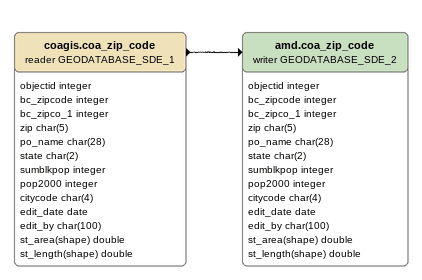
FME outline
coagis.coa_zip_code (reader GEODATABASE_SDE_1)
    attributes: objectid integer, bc_zipcode integer, bc_zipco_1 integer, zip char(5), po_name char(28), state char(2), sumblkpop integer, pop2000 integer, citycode char(4), edit_date date, edit_by char(100), st_area(shape) double, st_length(shape) double
    -> amd.coa_zip_code (writer GEODATABASE_SDE_2)
amd.coa_zip_code (writer GEODATABASE_SDE_2)
    attributes: objectid integer, bc_zipcode integer, bc_zipco_1 integer, zip char(5), po_name char(28), state char(2), sumblkpop integer, pop2000 integer, citycode char(4), edit_date date, edit_by char(100), st_area(shape) double, st_length(shape) double
